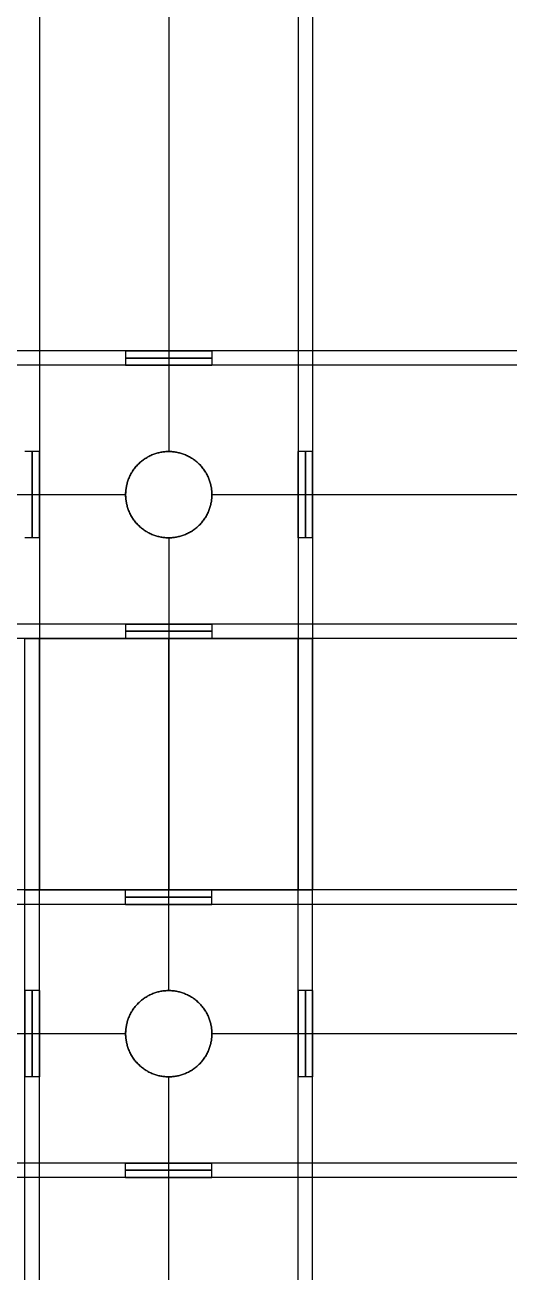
# Model space of a CAD drawing. Header units: millimetres. Extents: x -5956 to -4640, y -5088 to -3772.
# Drawn here: x -5280.6 to -5213.3, y -4500.6 to -4327 of the extents above; entities that cross this region are included whole.
import ezdxf

# ---------------------------------------------------------------- set-up
doc = ezdxf.new("R2010")
doc.units = ezdxf.units.MM
doc.header["$MEASUREMENT"] = 0
doc.layers.add('staal', color=5, linetype='Continuous', true_color=0x0000ff)

msp = doc.modelspace()

# ---------------------------------------------------------------- linework, layer by layer
at = {"layer": 'staal'}
for p, q in [((-5266.61, -4372.39, -404.81), (-5266.61, -4374.39, -404.81)), ((-5260.61, -4372.39, -398.81), (-5260.61, -4374.39, -398.81)), ((-5260.61, -4372.39, -410.81), (-5260.61, -4374.39, -410.81)), ((-5254.61, -4372.39, -404.81), (-5254.61, -4374.39, -404.81)), ((-5278.61, -4386.39, 1641.01), (-5280.61, -4386.39, 1641.01)), ((-5260.61, -4386.39, 1623.01), (-5260.61, -4386.39, 1621.01)), ((-5260.61, -4386.39, 1661.01), (-5260.61, -4386.39, 1659.01)), ((-5260.61, -4386.39, -422.81), (-5260.61, -4386.39, -424.81)), ((-5260.61, -4386.39, -384.81), (-5260.61, -4386.39, -386.81)), ((-5240.61, -4386.39, 1641.01), (-5242.61, -4386.39, 1641.01)), ((-5278.61, -4392.39, 1647.01), (-5280.61, -4392.39, 1647.01)), ((-5278.61, -4392.39, 1635.01), (-5280.61, -4392.39, 1635.01)), ((-5266.61, -4392.39, 1623.01), (-5266.61, -4392.39, 1621.01)), ((-5266.61, -4392.39, 1661.01), (-5266.61, -4392.39, 1659.01)), ((-5266.61, -4392.39, -422.81), (-5266.61, -4392.39, -424.81)), ((-5266.61, -4392.39, -384.81), (-5266.61, -4392.39, -386.81)), ((-5254.61, -4392.39, 1623.01), (-5254.61, -4392.39, 1621.01)), ((-5254.61, -4392.39, 1661.01), (-5254.61, -4392.39, 1659.01)), ((-5254.61, -4392.39, -422.81), (-5254.61, -4392.39, -424.81)), ((-5254.61, -4392.39, -384.81), (-5254.61, -4392.39, -386.81)), ((-5240.61, -4392.39, 1647.01), (-5242.61, -4392.39, 1647.01)), ((-5240.61, -4392.39, 1635.01), (-5242.61, -4392.39, 1635.01)), ((-5278.61, -4398.39, 1641.01), (-5280.61, -4398.39, 1641.01)), ((-5260.61, -4398.39, 1623.01), (-5260.61, -4398.39, 1621.01)), ((-5260.61, -4398.39, 1661.01), (-5260.61, -4398.39, 1659.01)), ((-5260.61, -4398.39, -422.81), (-5260.61, -4398.39, -424.81)), ((-5260.61, -4398.39, -384.81), (-5260.61, -4398.39, -386.81)), ((-5240.61, -4398.39, 1641.01), (-5242.61, -4398.39, 1641.01)), ((-5266.61, -4410.39, -404.81), (-5266.61, -4412.39, -404.81)), ((-5260.61, -4410.39, -398.81), (-5260.61, -4412.39, -398.81)), ((-5260.61, -4410.39, -410.81), (-5260.61, -4412.39, -410.81)), ((-5254.61, -4410.39, -404.81), (-5254.61, -4412.39, -404.81)), ((-5278.61, -4412.39, -404.81), (-5280.61, -4412.39, -404.81)), ((-5260.61, -4412.39, -384.81), (-5260.61, -4412.39, -386.81)), ((-5260.61, -4412.39, -422.81), (-5260.61, -4412.39, -424.81)), ((-5240.61, -4412.39, -404.81), (-5242.61, -4412.39, -404.81)), ((-5278.61, -4447.39, 1641.01), (-5280.61, -4447.39, 1641.01)), ((-5266.61, -4449.39, 1641.01), (-5266.61, -4447.39, 1641.01)), ((-5260.61, -4447.39, 1661.01), (-5260.61, -4447.39, 1659.01)), ((-5260.61, -4447.39, 1623.01), (-5260.61, -4447.39, 1621.01)), ((-5260.61, -4449.39, 1647.01), (-5260.61, -4447.39, 1647.01)), ((-5260.61, -4449.39, 1635.01), (-5260.61, -4447.39, 1635.01)), ((-5254.61, -4449.39, 1641.01), (-5254.61, -4447.39, 1641.01)), ((-5240.61, -4447.39, 1641.01), (-5242.61, -4447.39, 1641.01)), ((-5278.61, -4461.39, -404.81), (-5280.61, -4461.39, -404.81)), ((-5260.61, -4461.39, 1623.01), (-5260.61, -4461.39, 1621.01)), ((-5260.61, -4461.39, 1661.01), (-5260.61, -4461.39, 1659.01)), ((-5260.61, -4461.39, -422.81), (-5260.61, -4461.39, -424.81)), ((-5260.61, -4461.39, -384.81), (-5260.61, -4461.39, -386.81)), ((-5240.61, -4461.39, -404.81), (-5242.61, -4461.39, -404.81)), ((-5278.61, -4467.39, -398.81), (-5280.61, -4467.39, -398.81)), ((-5278.61, -4467.39, -410.81), (-5280.61, -4467.39, -410.81)), ((-5266.61, -4467.39, 1623.01), (-5266.61, -4467.39, 1621.01)), ((-5266.61, -4467.39, 1661.01), (-5266.61, -4467.39, 1659.01)), ((-5266.61, -4467.39, -422.81), (-5266.61, -4467.39, -424.81)), ((-5266.61, -4467.39, -384.81), (-5266.61, -4467.39, -386.81)), ((-5254.61, -4467.39, 1623.01), (-5254.61, -4467.39, 1621.01)), ((-5254.61, -4467.39, 1661.01), (-5254.61, -4467.39, 1659.01)), ((-5254.61, -4467.39, -422.81), (-5254.61, -4467.39, -424.81)), ((-5254.61, -4467.39, -384.81), (-5254.61, -4467.39, -386.81)), ((-5240.61, -4467.39, -398.81), (-5242.61, -4467.39, -398.81)), ((-5240.61, -4467.39, -410.81), (-5242.61, -4467.39, -410.81)), ((-5278.61, -4473.39, -404.81), (-5280.61, -4473.39, -404.81)), ((-5260.61, -4473.39, 1623.01), (-5260.61, -4473.39, 1621.01)), ((-5260.61, -4473.39, 1661.01), (-5260.61, -4473.39, 1659.01)), ((-5260.61, -4473.39, -422.81), (-5260.61, -4473.39, -424.81)), ((-5260.61, -4473.39, -384.81), (-5260.61, -4473.39, -386.81)), ((-5240.61, -4473.39, -404.81), (-5242.61, -4473.39, -404.81)), ((-5266.61, -4487.39, 1641.01), (-5266.61, -4485.39, 1641.01)), ((-5260.61, -4487.39, 1647.01), (-5260.61, -4485.39, 1647.01)), ((-5260.61, -4487.39, 1635.01), (-5260.61, -4485.39, 1635.01)), ((-5254.61, -4487.39, 1641.01), (-5254.61, -4485.39, 1641.01))]:
    msp.add_line(p, q, dxfattribs=at)
for points in [[(-5278.61, -3811.89, 1623.01), (-5278.61, -4129.64, 1623.01), (-5278.61, -4447.39, 1623.01)], [(-5278.61, -3811.89, 1659.01), (-5278.61, -4129.64, 1659.01), (-5278.61, -4447.39, 1659.01)], [(-5242.61, -3811.89, 1623.01), (-5242.61, -4129.64, 1623.01), (-5242.61, -4447.39, 1623.01)], [(-5242.61, -3811.89, 1659.01), (-5242.61, -4129.64, 1659.01), (-5242.61, -4447.39, 1659.01)], [(-5240.61, -3811.89, 1621.01), (-5240.61, -4129.64, 1621.01), (-5240.61, -4447.39, 1621.01)], [(-5240.61, -3811.89, 1661.01), (-5240.61, -4129.64, 1661.01), (-5240.61, -4447.39, 1661.01)], [(-5278.61, -4323.39, 1641.01), (-5278.61, -4354.89, 1641.01), (-5278.61, -4386.39, 1641.01)], [(-5260.61, -4323.39, 1621.01), (-5260.61, -4354.89, 1621.01), (-5260.61, -4386.39, 1621.01)], [(-5260.61, -4323.39, 1661.01), (-5260.61, -4354.89, 1661.01), (-5260.61, -4386.39, 1661.01)], [(-5260.61, -4323.39, 1623.01), (-5260.61, -4354.89, 1623.01), (-5260.61, -4386.39, 1623.01)], [(-5260.61, -4323.39, 1659.01), (-5260.61, -4354.89, 1659.01), (-5260.61, -4386.39, 1659.01)], [(-5242.61, -4323.39, 1641.01), (-5242.61, -4354.89, 1641.01), (-5242.61, -4386.39, 1641.01)], [(-5240.61, -4323.39, 1641.01), (-5240.61, -4354.89, 1641.01), (-5240.61, -4386.39, 1641.01)], [(-4680.11, -4372.39, -424.81), (-4997.86, -4372.39, -424.81), (-5315.61, -4372.39, -424.81)], [(-4680.11, -4372.39, -384.81), (-4997.86, -4372.39, -384.81), (-5315.61, -4372.39, -384.81)], [(-5266.61, -4372.39, -404.81), (-5291.11, -4372.39, -404.81), (-5315.61, -4372.39, -404.81)], [(-5191.61, -4372.39, -404.81), (-5223.11, -4372.39, -404.81), (-5254.61, -4372.39, -404.81)], [(-4680.11, -4374.39, -422.81), (-4997.86, -4374.39, -422.81), (-5315.61, -4374.39, -422.81)], [(-4680.11, -4374.39, -386.81), (-4997.86, -4374.39, -386.81), (-5315.61, -4374.39, -386.81)], [(-5266.61, -4374.39, -404.81), (-5291.11, -4374.39, -404.81), (-5315.61, -4374.39, -404.81)], [(-5191.61, -4374.39, -404.81), (-5223.11, -4374.39, -404.81), (-5254.61, -4374.39, -404.81)], [(-5266.61, -4392.39, -424.81), (-5291.11, -4392.39, -424.81), (-5315.61, -4392.39, -424.81)], [(-5266.61, -4392.39, -384.81), (-5291.11, -4392.39, -384.81), (-5315.61, -4392.39, -384.81)], [(-5266.61, -4392.39, -422.81), (-5291.11, -4392.39, -422.81), (-5315.61, -4392.39, -422.81)], [(-5266.61, -4392.39, -386.81), (-5291.11, -4392.39, -386.81), (-5315.61, -4392.39, -386.81)], [(-5191.61, -4392.39, -424.81), (-5223.11, -4392.39, -424.81), (-5254.61, -4392.39, -424.81)], [(-5191.61, -4392.39, -384.81), (-5223.11, -4392.39, -384.81), (-5254.61, -4392.39, -384.81)], [(-5191.61, -4392.39, -422.81), (-5223.11, -4392.39, -422.81), (-5254.61, -4392.39, -422.81)], [(-5191.61, -4392.39, -386.81), (-5223.11, -4392.39, -386.81), (-5254.61, -4392.39, -386.81)], [(-5278.61, -4398.39, 1641.01), (-5278.61, -4422.89, 1641.01), (-5278.61, -4447.39, 1641.01)], [(-5260.61, -4398.39, 1621.01), (-5260.61, -4422.89, 1621.01), (-5260.61, -4447.39, 1621.01)], [(-5260.61, -4398.39, 1661.01), (-5260.61, -4422.89, 1661.01), (-5260.61, -4447.39, 1661.01)], [(-5260.61, -4398.39, 1623.01), (-5260.61, -4422.89, 1623.01), (-5260.61, -4447.39, 1623.01)], [(-5260.61, -4398.39, 1659.01), (-5260.61, -4422.89, 1659.01), (-5260.61, -4447.39, 1659.01)], [(-5242.61, -4398.39, 1641.01), (-5242.61, -4422.89, 1641.01), (-5242.61, -4447.39, 1641.01)], [(-5240.61, -4398.39, 1641.01), (-5240.61, -4422.89, 1641.01), (-5240.61, -4447.39, 1641.01)], [(-4680.11, -4410.39, -422.81), (-4997.86, -4410.39, -422.81), (-5315.61, -4410.39, -422.81)], [(-4680.11, -4410.39, -386.81), (-4997.86, -4410.39, -386.81), (-5315.61, -4410.39, -386.81)], [(-5266.61, -4410.39, -404.81), (-5291.11, -4410.39, -404.81), (-5315.61, -4410.39, -404.81)], [(-5191.61, -4410.39, -404.81), (-5223.11, -4410.39, -404.81), (-5254.61, -4410.39, -404.81)], [(-4680.11, -4412.39, -424.81), (-4997.86, -4412.39, -424.81), (-5315.61, -4412.39, -424.81)], [(-4680.11, -4412.39, -384.81), (-4997.86, -4412.39, -384.81), (-5315.61, -4412.39, -384.81)], [(-5266.61, -4412.39, -404.81), (-5291.11, -4412.39, -404.81), (-5315.61, -4412.39, -404.81)], [(-5280.61, -5047.89, -424.81), (-5280.61, -4730.14, -424.81), (-5280.61, -4412.39, -424.81)], [(-5240.61, -4412.39, -424.81), (-5260.61, -4412.39, -424.81), (-5280.61, -4412.39, -424.81)], [(-5280.61, -5047.89, -384.81), (-5280.61, -4730.14, -384.81), (-5280.61, -4412.39, -384.81)], [(-5280.61, -4412.39, -424.81), (-5280.61, -4412.39, -404.81), (-5280.61, -4412.39, -384.81)], [(-5280.61, -4412.39, -384.81), (-5260.61, -4412.39, -384.81), (-5240.61, -4412.39, -384.81)], [(-5280.61, -4461.39, -404.81), (-5280.61, -4436.89, -404.81), (-5280.61, -4412.39, -404.81)], [(-5278.61, -5047.89, -422.81), (-5278.61, -4730.14, -422.81), (-5278.61, -4412.39, -422.81)], [(-5278.61, -4412.39, -386.81), (-5278.61, -4412.39, -404.81), (-5278.61, -4412.39, -422.81)], [(-5278.61, -5047.89, -386.81), (-5278.61, -4730.14, -386.81), (-5278.61, -4412.39, -386.81)], [(-5278.61, -4412.39, -422.81), (-5260.61, -4412.39, -422.81), (-5242.61, -4412.39, -422.81)], [(-5242.61, -4412.39, -386.81), (-5260.61, -4412.39, -386.81), (-5278.61, -4412.39, -386.81)], [(-5278.61, -4461.39, -404.81), (-5278.61, -4436.89, -404.81), (-5278.61, -4412.39, -404.81)], [(-5260.61, -4461.39, -424.81), (-5260.61, -4436.89, -424.81), (-5260.61, -4412.39, -424.81)], [(-5260.61, -4461.39, -384.81), (-5260.61, -4436.89, -384.81), (-5260.61, -4412.39, -384.81)], [(-5260.61, -4461.39, -422.81), (-5260.61, -4436.89, -422.81), (-5260.61, -4412.39, -422.81)], [(-5260.61, -4461.39, -386.81), (-5260.61, -4436.89, -386.81), (-5260.61, -4412.39, -386.81)], [(-5191.61, -4412.39, -404.81), (-5223.11, -4412.39, -404.81), (-5254.61, -4412.39, -404.81)], [(-5242.61, -5047.89, -422.81), (-5242.61, -4730.14, -422.81), (-5242.61, -4412.39, -422.81)], [(-5242.61, -5047.89, -386.81), (-5242.61, -4730.14, -386.81), (-5242.61, -4412.39, -386.81)], [(-5242.61, -4412.39, -422.81), (-5242.61, -4412.39, -404.81), (-5242.61, -4412.39, -386.81)], [(-5242.61, -4461.39, -404.81), (-5242.61, -4436.89, -404.81), (-5242.61, -4412.39, -404.81)], [(-5240.61, -5047.89, -424.81), (-5240.61, -4730.14, -424.81), (-5240.61, -4412.39, -424.81)], [(-5240.61, -5047.89, -384.81), (-5240.61, -4730.14, -384.81), (-5240.61, -4412.39, -384.81)], [(-5240.61, -4412.39, -384.81), (-5240.61, -4412.39, -404.81), (-5240.61, -4412.39, -424.81)], [(-5240.61, -4461.39, -404.81), (-5240.61, -4436.89, -404.81), (-5240.61, -4412.39, -404.81)], [(-4680.11, -4447.39, 1621.01), (-4997.86, -4447.39, 1621.01), (-5315.61, -4447.39, 1621.01)], [(-4680.11, -4447.39, 1661.01), (-4997.86, -4447.39, 1661.01), (-5315.61, -4447.39, 1661.01)], [(-5266.61, -4447.39, 1641.01), (-5291.11, -4447.39, 1641.01), (-5315.61, -4447.39, 1641.01)], [(-5240.61, -4447.39, 1621.01), (-5260.61, -4447.39, 1621.01), (-5280.61, -4447.39, 1621.01)], [(-5280.61, -4447.39, 1661.01), (-5260.61, -4447.39, 1661.01), (-5240.61, -4447.39, 1661.01)], [(-5278.61, -4447.39, 1659.01), (-5278.61, -4447.39, 1641.01), (-5278.61, -4447.39, 1623.01)], [(-5278.61, -4447.39, 1623.01), (-5260.61, -4447.39, 1623.01), (-5242.61, -4447.39, 1623.01)], [(-5242.61, -4447.39, 1659.01), (-5260.61, -4447.39, 1659.01), (-5278.61, -4447.39, 1659.01)], [(-5191.61, -4447.39, 1641.01), (-5223.11, -4447.39, 1641.01), (-5254.61, -4447.39, 1641.01)], [(-5242.61, -4447.39, 1623.01), (-5242.61, -4447.39, 1641.01), (-5242.61, -4447.39, 1659.01)], [(-5240.61, -4447.39, 1661.01), (-5240.61, -4447.39, 1641.01), (-5240.61, -4447.39, 1621.01)], [(-4680.11, -4449.39, 1623.01), (-4997.86, -4449.39, 1623.01), (-5315.61, -4449.39, 1623.01)], [(-4680.11, -4449.39, 1659.01), (-4997.86, -4449.39, 1659.01), (-5315.61, -4449.39, 1659.01)], [(-5266.61, -4449.39, 1641.01), (-5291.11, -4449.39, 1641.01), (-5315.61, -4449.39, 1641.01)], [(-5191.61, -4449.39, 1641.01), (-5223.11, -4449.39, 1641.01), (-5254.61, -4449.39, 1641.01)], [(-5266.61, -4467.39, 1621.01), (-5291.11, -4467.39, 1621.01), (-5315.61, -4467.39, 1621.01)], [(-5266.61, -4467.39, 1661.01), (-5291.11, -4467.39, 1661.01), (-5315.61, -4467.39, 1661.01)], [(-5266.61, -4467.39, 1623.01), (-5291.11, -4467.39, 1623.01), (-5315.61, -4467.39, 1623.01)], [(-5266.61, -4467.39, 1659.01), (-5291.11, -4467.39, 1659.01), (-5315.61, -4467.39, 1659.01)], [(-5191.61, -4467.39, 1621.01), (-5223.11, -4467.39, 1621.01), (-5254.61, -4467.39, 1621.01)], [(-5191.61, -4467.39, 1661.01), (-5223.11, -4467.39, 1661.01), (-5254.61, -4467.39, 1661.01)], [(-5191.61, -4467.39, 1623.01), (-5223.11, -4467.39, 1623.01), (-5254.61, -4467.39, 1623.01)], [(-5191.61, -4467.39, 1659.01), (-5223.11, -4467.39, 1659.01), (-5254.61, -4467.39, 1659.01)], [(-5280.61, -4536.39, -404.81), (-5280.61, -4504.89, -404.81), (-5280.61, -4473.39, -404.81)], [(-5278.61, -4536.39, -404.81), (-5278.61, -4504.89, -404.81), (-5278.61, -4473.39, -404.81)], [(-5260.61, -4536.39, -424.81), (-5260.61, -4504.89, -424.81), (-5260.61, -4473.39, -424.81)], [(-5260.61, -4536.39, -384.81), (-5260.61, -4504.89, -384.81), (-5260.61, -4473.39, -384.81)], [(-5260.61, -4536.39, -422.81), (-5260.61, -4504.89, -422.81), (-5260.61, -4473.39, -422.81)], [(-5260.61, -4536.39, -386.81), (-5260.61, -4504.89, -386.81), (-5260.61, -4473.39, -386.81)], [(-5242.61, -4536.39, -404.81), (-5242.61, -4504.89, -404.81), (-5242.61, -4473.39, -404.81)], [(-5240.61, -4536.39, -404.81), (-5240.61, -4504.89, -404.81), (-5240.61, -4473.39, -404.81)], [(-4680.11, -4485.39, 1623.01), (-4997.86, -4485.39, 1623.01), (-5315.61, -4485.39, 1623.01)], [(-4680.11, -4485.39, 1659.01), (-4997.86, -4485.39, 1659.01), (-5315.61, -4485.39, 1659.01)], [(-5266.61, -4485.39, 1641.01), (-5291.11, -4485.39, 1641.01), (-5315.61, -4485.39, 1641.01)], [(-5191.61, -4485.39, 1641.01), (-5223.11, -4485.39, 1641.01), (-5254.61, -4485.39, 1641.01)], [(-4680.11, -4487.39, 1621.01), (-4997.86, -4487.39, 1621.01), (-5315.61, -4487.39, 1621.01)], [(-4680.11, -4487.39, 1661.01), (-4997.86, -4487.39, 1661.01), (-5315.61, -4487.39, 1661.01)], [(-5266.61, -4487.39, 1641.01), (-5291.11, -4487.39, 1641.01), (-5315.61, -4487.39, 1641.01)], [(-5191.61, -4487.39, 1641.01), (-5223.11, -4487.39, 1641.01), (-5254.61, -4487.39, 1641.01)]]:
    msp.add_open_spline(points, degree=2, dxfattribs=at)
for points, weights, knots in [([(-5260.61, -4372.39, -398.81), (-5266.61, -4372.39, -398.81), (-5266.61, -4372.39, -404.81), (-5266.61, -4372.39, -410.81), (-5260.61, -4372.39, -410.81), (-5254.61, -4372.39, -410.81), (-5254.61, -4372.39, -404.81), (-5254.61, -4372.39, -398.81), (-5260.61, -4372.39, -398.81)], [1, 0.707106781187, 1, 0.707106781187, 1, 0.707106781187, 1, 0.707106781187, 1], [0, 0, 0, 7.853982, 7.853982, 15.707963, 15.707963, 23.561945, 23.561945, 31.415927, 31.415927, 31.415927]), ([(-5260.61, -4373.39, -398.81), (-5266.61, -4373.39, -398.81), (-5266.61, -4373.39, -404.81), (-5266.61, -4373.39, -410.81), (-5260.61, -4373.39, -410.81), (-5254.61, -4373.39, -410.81), (-5254.61, -4373.39, -404.81), (-5254.61, -4373.39, -398.81), (-5260.61, -4373.39, -398.81)], [1, 0.707106781187, 1, 0.707106781187, 1, 0.707106781187, 1, 0.707106781187, 1], [0, 0, 0, 7.853982, 7.853982, 15.707963, 15.707963, 23.561945, 23.561945, 31.415927, 31.415927, 31.415927]), ([(-5260.61, -4374.39, -398.81), (-5254.61, -4374.39, -398.81), (-5254.61, -4374.39, -404.81), (-5254.61, -4374.39, -410.81), (-5260.61, -4374.39, -410.81), (-5266.61, -4374.39, -410.81), (-5266.61, -4374.39, -404.81), (-5266.61, -4374.39, -398.81), (-5260.61, -4374.39, -398.81)], [1, 0.707106781187, 1, 0.707106781187, 1, 0.707106781187, 1, 0.707106851018, 0.999999860338], [-31.415927, -31.415927, -31.415927, -23.561944, -23.561944, -15.707962, -15.707962, -7.85398, -7.85398, 0, 0, 0]), ([(-5279.61, -4392.39, 1647.01), (-5279.61, -4398.39, 1647.01), (-5279.61, -4398.39, 1641.01), (-5279.61, -4398.39, 1635.01), (-5279.61, -4392.39, 1635.01), (-5279.61, -4386.39, 1635.01), (-5279.61, -4386.39, 1641.01), (-5279.61, -4386.39, 1647.01), (-5279.61, -4392.39, 1647.01)], [1, 0.707106781187, 1, 0.707106781187, 1, 0.707106781187, 1, 0.707106781187, 1], [0, 0, 0, 7.853982, 7.853982, 15.707963, 15.707963, 23.561945, 23.561945, 31.415927, 31.415927, 31.415927]), ([(-5278.61, -4392.39, 1647.01), (-5278.61, -4398.39, 1647.01), (-5278.61, -4398.39, 1641.01), (-5278.61, -4398.39, 1635.01), (-5278.61, -4392.39, 1635.01), (-5278.61, -4386.39, 1635.01), (-5278.61, -4386.39, 1641.01), (-5278.61, -4386.39, 1647.01), (-5278.61, -4392.39, 1647.01)], [0.999999860338, 0.707106851018, 1, 0.707106781187, 1, 0.707106781187, 1, 0.707106851018, 0.999999860338], [0, 0, 0, 7.853981, 7.853981, 15.707963, 15.707963, 23.561946, 23.561946, 31.415927, 31.415927, 31.415927]), ([(-5266.61, -4392.39, 1621.01), (-5266.61, -4386.39, 1621.01), (-5260.61, -4386.39, 1621.01), (-5254.61, -4386.39, 1621.01), (-5254.61, -4392.39, 1621.01), (-5254.61, -4398.39, 1621.01), (-5260.61, -4398.39, 1621.01), (-5266.61, -4398.39, 1621.01), (-5266.61, -4392.39, 1621.01)], [1, 0.707106781187, 1, 0.707106781187, 1, 0.707106781187, 1, 0.707106781187, 1], [-31.415927, -31.415927, -31.415927, -23.561945, -23.561945, -15.707963, -15.707963, -7.853982, -7.853982, 0, 0, 0]), ([(-5266.61, -4392.39, 1661.01), (-5266.61, -4398.39, 1661.01), (-5260.61, -4398.39, 1661.01), (-5254.61, -4398.39, 1661.01), (-5254.61, -4392.39, 1661.01), (-5254.61, -4386.39, 1661.01), (-5260.61, -4386.39, 1661.01), (-5266.61, -4386.39, 1661.01), (-5266.61, -4392.39, 1661.01)], [1, 0.707106781187, 1, 0.707106781187, 1, 0.707106781187, 1, 0.707106781187, 1], [0, 0, 0, 7.853982, 7.853982, 15.707963, 15.707963, 23.561945, 23.561945, 31.415927, 31.415927, 31.415927]), ([(-5266.61, -4392.39, 1623.01), (-5266.61, -4398.39, 1623.01), (-5260.61, -4398.39, 1623.01), (-5254.61, -4398.39, 1623.01), (-5254.61, -4392.39, 1623.01), (-5254.61, -4386.39, 1623.01), (-5260.61, -4386.39, 1623.01), (-5266.61, -4386.39, 1623.01), (-5266.61, -4392.39, 1623.01)], [1, 0.707106781187, 1, 0.707106781187, 1, 0.707106781187, 1, 0.707106781187, 1], [0, 0, 0, 7.853982, 7.853982, 15.707963, 15.707963, 23.561945, 23.561945, 31.415927, 31.415927, 31.415927]), ([(-5266.61, -4392.39, 1659.01), (-5266.61, -4386.39, 1659.01), (-5260.61, -4386.39, 1659.01), (-5254.61, -4386.39, 1659.01), (-5254.61, -4392.39, 1659.01), (-5254.61, -4398.39, 1659.01), (-5260.61, -4398.39, 1659.01), (-5266.61, -4398.39, 1659.01), (-5266.61, -4392.39, 1659.01)], [1, 0.707106781187, 1, 0.707106781187, 1, 0.707106781187, 1, 0.707106781187, 1], [-31.415927, -31.415927, -31.415927, -23.561945, -23.561945, -15.707963, -15.707963, -7.853982, -7.853982, 0, 0, 0]), ([(-5266.61, -4392.39, 1622.01), (-5266.61, -4398.39, 1622.01), (-5260.61, -4398.39, 1622.01), (-5254.61, -4398.39, 1622.01), (-5254.61, -4392.39, 1622.01), (-5254.61, -4386.39, 1622.01), (-5260.61, -4386.39, 1622.01), (-5266.61, -4386.39, 1622.01), (-5266.61, -4392.39, 1622.01)], [1, 0.707106781187, 1, 0.707106781187, 1, 0.707106781187, 1, 0.707106781187, 1], [0, 0, 0, 7.853982, 7.853982, 15.707963, 15.707963, 23.561945, 23.561945, 31.415927, 31.415927, 31.415927]), ([(-5266.61, -4392.39, 1660.01), (-5266.61, -4398.39, 1660.01), (-5260.61, -4398.39, 1660.01), (-5254.61, -4398.39, 1660.01), (-5254.61, -4392.39, 1660.01), (-5254.61, -4386.39, 1660.01), (-5260.61, -4386.39, 1660.01), (-5266.61, -4386.39, 1660.01), (-5266.61, -4392.39, 1660.01)], [1, 0.707106781187, 1, 0.707106781187, 1, 0.707106781187, 1, 0.707106781187, 1], [0, 0, 0, 7.853982, 7.853982, 15.707963, 15.707963, 23.561945, 23.561945, 31.415927, 31.415927, 31.415927]), ([(-5260.61, -4398.39, -424.81), (-5254.61, -4398.39, -424.81), (-5254.61, -4392.39, -424.81), (-5254.61, -4386.39, -424.81), (-5260.61, -4386.39, -424.81), (-5266.61, -4386.39, -424.81), (-5266.61, -4392.39, -424.81), (-5266.61, -4398.39, -424.81), (-5260.61, -4398.39, -424.81)], [1, 0.707106781187, 1, 0.707106781187, 1, 0.707106781187, 1, 0.707106781187, 1], [-31.415927, -31.415927, -31.415927, -23.561945, -23.561945, -15.707963, -15.707963, -7.853982, -7.853982, 0, 0, 0]), ([(-5260.61, -4398.39, -384.81), (-5266.61, -4398.39, -384.81), (-5266.61, -4392.39, -384.81), (-5266.61, -4386.39, -384.81), (-5260.61, -4386.39, -384.81), (-5254.61, -4386.39, -384.81), (-5254.61, -4392.39, -384.81), (-5254.61, -4398.39, -384.81), (-5260.61, -4398.39, -384.81)], [1, 0.707106781187, 1, 0.707106781187, 1, 0.707106781187, 1, 0.707106781187, 1], [0, 0, 0, 7.853982, 7.853982, 15.707963, 15.707963, 23.561945, 23.561945, 31.415927, 31.415927, 31.415927]), ([(-5260.61, -4398.39, -422.81), (-5266.61, -4398.39, -422.81), (-5266.61, -4392.39, -422.81), (-5266.61, -4386.39, -422.81), (-5260.61, -4386.39, -422.81), (-5254.61, -4386.39, -422.81), (-5254.61, -4392.39, -422.81), (-5254.61, -4398.39, -422.81), (-5260.61, -4398.39, -422.81)], [1, 0.707106781187, 1, 0.707106781187, 1, 0.707106781187, 1, 0.707106781187, 1], [0, 0, 0, 7.853982, 7.853982, 15.707963, 15.707963, 23.561945, 23.561945, 31.415927, 31.415927, 31.415927]), ([(-5260.61, -4398.39, -386.81), (-5254.61, -4398.39, -386.81), (-5254.61, -4392.39, -386.81), (-5254.61, -4386.39, -386.81), (-5260.61, -4386.39, -386.81), (-5266.61, -4386.39, -386.81), (-5266.61, -4392.39, -386.81), (-5266.61, -4398.39, -386.81), (-5260.61, -4398.39, -386.81)], [1, 0.707106781187, 1, 0.707106781187, 1, 0.707106781187, 1, 0.707106781187, 1], [-31.415927, -31.415927, -31.415927, -23.561945, -23.561945, -15.707963, -15.707963, -7.853982, -7.853982, 0, 0, 0]), ([(-5260.61, -4398.39, -423.81), (-5266.61, -4398.39, -423.81), (-5266.61, -4392.39, -423.81), (-5266.61, -4386.39, -423.81), (-5260.61, -4386.39, -423.81), (-5254.61, -4386.39, -423.81), (-5254.61, -4392.39, -423.81), (-5254.61, -4398.39, -423.81), (-5260.61, -4398.39, -423.81)], [1, 0.707106781187, 1, 0.707106781187, 1, 0.707106781187, 1, 0.707106781187, 1], [0, 0, 0, 7.853982, 7.853982, 15.707963, 15.707963, 23.561945, 23.561945, 31.415927, 31.415927, 31.415927]), ([(-5260.61, -4398.39, -385.81), (-5266.61, -4398.39, -385.81), (-5266.61, -4392.39, -385.81), (-5266.61, -4386.39, -385.81), (-5260.61, -4386.39, -385.81), (-5254.61, -4386.39, -385.81), (-5254.61, -4392.39, -385.81), (-5254.61, -4398.39, -385.81), (-5260.61, -4398.39, -385.81)], [1, 0.707106781187, 1, 0.707106781187, 1, 0.707106781187, 1, 0.707106781187, 1], [0, 0, 0, 7.853982, 7.853982, 15.707963, 15.707963, 23.561945, 23.561945, 31.415927, 31.415927, 31.415927]), ([(-5242.61, -4392.39, 1647.01), (-5242.61, -4386.39, 1647.01), (-5242.61, -4386.39, 1641.01), (-5242.61, -4386.39, 1635.01), (-5242.61, -4392.39, 1635.01), (-5242.61, -4398.39, 1635.01), (-5242.61, -4398.39, 1641.01), (-5242.61, -4398.39, 1647.01), (-5242.61, -4392.39, 1647.01)], [1, 0.707106781187, 1, 0.707106781187, 1, 0.707106781187, 1, 0.707106851018, 0.999999860338], [-31.415927, -31.415927, -31.415927, -23.561944, -23.561944, -15.707962, -15.707962, -7.85398, -7.85398, 0, 0, 0]), ([(-5241.61, -4392.39, 1647.01), (-5241.61, -4398.39, 1647.01), (-5241.61, -4398.39, 1641.01), (-5241.61, -4398.39, 1635.01), (-5241.61, -4392.39, 1635.01), (-5241.61, -4386.39, 1635.01), (-5241.61, -4386.39, 1641.01), (-5241.61, -4386.39, 1647.01), (-5241.61, -4392.39, 1647.01)], [1, 0.707106781187, 1, 0.707106781187, 1, 0.707106781187, 1, 0.707106781187, 1], [0, 0, 0, 7.853982, 7.853982, 15.707963, 15.707963, 23.561945, 23.561945, 31.415927, 31.415927, 31.415927]), ([(-5240.61, -4392.39, 1647.01), (-5240.61, -4398.39, 1647.01), (-5240.61, -4398.39, 1641.01), (-5240.61, -4398.39, 1635.01), (-5240.61, -4392.39, 1635.01), (-5240.61, -4386.39, 1635.01), (-5240.61, -4386.39, 1641.01), (-5240.61, -4386.39, 1647.01), (-5240.61, -4392.39, 1647.01)], [1, 0.707106781187, 1, 0.707106781187, 1, 0.707106781187, 1, 0.707106781187, 1], [0, 0, 0, 7.853982, 7.853982, 15.707963, 15.707963, 23.561945, 23.561945, 31.415927, 31.415927, 31.415927]), ([(-5260.61, -4410.39, -398.81), (-5266.61, -4410.39, -398.81), (-5266.61, -4410.39, -404.81), (-5266.61, -4410.39, -410.81), (-5260.61, -4410.39, -410.81), (-5254.61, -4410.39, -410.81), (-5254.61, -4410.39, -404.81), (-5254.61, -4410.39, -398.81), (-5260.61, -4410.39, -398.81)], [0.999999860338, 0.707106851018, 1, 0.707106781187, 1, 0.707106781187, 1, 0.707106851018, 0.999999860338], [0, 0, 0, 7.853981, 7.853981, 15.707963, 15.707963, 23.561946, 23.561946, 31.415927, 31.415927, 31.415927]), ([(-5260.61, -4411.39, -398.81), (-5266.61, -4411.39, -398.81), (-5266.61, -4411.39, -404.81), (-5266.61, -4411.39, -410.81), (-5260.61, -4411.39, -410.81), (-5254.61, -4411.39, -410.81), (-5254.61, -4411.39, -404.81), (-5254.61, -4411.39, -398.81), (-5260.61, -4411.39, -398.81)], [1, 0.707106781187, 1, 0.707106781187, 1, 0.707106781187, 1, 0.707106781187, 1], [0, 0, 0, 7.853982, 7.853982, 15.707963, 15.707963, 23.561945, 23.561945, 31.415927, 31.415927, 31.415927]), ([(-5260.61, -4412.39, -398.81), (-5254.61, -4412.39, -398.81), (-5254.61, -4412.39, -404.81), (-5254.61, -4412.39, -410.81), (-5260.61, -4412.39, -410.81), (-5266.61, -4412.39, -410.81), (-5266.61, -4412.39, -404.81), (-5266.61, -4412.39, -398.81), (-5260.61, -4412.39, -398.81)], [1, 0.707106781187, 1, 0.707106781187, 1, 0.707106781187, 1, 0.707106781187, 1], [-31.415927, -31.415927, -31.415927, -23.561945, -23.561945, -15.707963, -15.707963, -7.853982, -7.853982, 0, 0, 0]), ([(-5260.61, -4447.39, 1647.01), (-5254.61, -4447.39, 1647.01), (-5254.61, -4447.39, 1641.01), (-5254.61, -4447.39, 1635.01), (-5260.61, -4447.39, 1635.01), (-5266.61, -4447.39, 1635.01), (-5266.61, -4447.39, 1641.01), (-5266.61, -4447.39, 1647.01), (-5260.61, -4447.39, 1647.01)], [1, 0.707106781187, 1, 0.707106781187, 1, 0.707106781187, 1, 0.707106781187, 1], [-31.415927, -31.415927, -31.415927, -23.561945, -23.561945, -15.707963, -15.707963, -7.853982, -7.853982, 0, 0, 0]), ([(-5260.61, -4448.39, 1647.01), (-5266.61, -4448.39, 1647.01), (-5266.61, -4448.39, 1641.01), (-5266.61, -4448.39, 1635.01), (-5260.61, -4448.39, 1635.01), (-5254.61, -4448.39, 1635.01), (-5254.61, -4448.39, 1641.01), (-5254.61, -4448.39, 1647.01), (-5260.61, -4448.39, 1647.01)], [1, 0.707106781187, 1, 0.707106781187, 1, 0.707106781187, 1, 0.707106781187, 1], [0, 0, 0, 7.853982, 7.853982, 15.707963, 15.707963, 23.561945, 23.561945, 31.415927, 31.415927, 31.415927]), ([(-5260.61, -4449.39, 1647.01), (-5266.61, -4449.39, 1647.01), (-5266.61, -4449.39, 1641.01), (-5266.61, -4449.39, 1635.01), (-5260.61, -4449.39, 1635.01), (-5254.61, -4449.39, 1635.01), (-5254.61, -4449.39, 1641.01), (-5254.61, -4449.39, 1647.01), (-5260.61, -4449.39, 1647.01)], [0.999999860338, 0.707106851018, 1, 0.707106781187, 1, 0.707106781187, 1, 0.707106851018, 0.999999860338], [0, 0, 0, 7.853981, 7.853981, 15.707963, 15.707963, 23.561946, 23.561946, 31.415927, 31.415927, 31.415927]), ([(-5280.61, -4467.39, -398.81), (-5280.61, -4473.39, -398.81), (-5280.61, -4473.39, -404.81), (-5280.61, -4473.39, -410.81), (-5280.61, -4467.39, -410.81), (-5280.61, -4461.39, -410.81), (-5280.61, -4461.39, -404.81), (-5280.61, -4461.39, -398.81), (-5280.61, -4467.39, -398.81)], [1, 0.707106781187, 1, 0.707106781187, 1, 0.707106781187, 1, 0.707106781187, 1], [-31.415927, -31.415927, -31.415927, -23.561945, -23.561945, -15.707963, -15.707963, -7.853982, -7.853982, 0, 0, 0]), ([(-5279.61, -4467.39, -398.81), (-5279.61, -4461.39, -398.81), (-5279.61, -4461.39, -404.81), (-5279.61, -4461.39, -410.81), (-5279.61, -4467.39, -410.81), (-5279.61, -4473.39, -410.81), (-5279.61, -4473.39, -404.81), (-5279.61, -4473.39, -398.81), (-5279.61, -4467.39, -398.81)], [1, 0.707106781187, 1, 0.707106781187, 1, 0.707106781187, 1, 0.707106781187, 1], [0, 0, 0, 7.853982, 7.853982, 15.707963, 15.707963, 23.561945, 23.561945, 31.415927, 31.415927, 31.415927]), ([(-5278.61, -4467.39, -398.81), (-5278.61, -4461.39, -398.81), (-5278.61, -4461.39, -404.81), (-5278.61, -4461.39, -410.81), (-5278.61, -4467.39, -410.81), (-5278.61, -4473.39, -410.81), (-5278.61, -4473.39, -404.81), (-5278.61, -4473.39, -398.81), (-5278.61, -4467.39, -398.81)], [0.999999860338, 0.707106851018, 1, 0.707106781187, 1, 0.707106781187, 1, 0.707106851018, 0.999999860338], [0, 0, 0, 7.853981, 7.853981, 15.707963, 15.707963, 23.561946, 23.561946, 31.415927, 31.415927, 31.415927]), ([(-5260.61, -4461.39, 1621.01), (-5254.61, -4461.39, 1621.01), (-5254.61, -4467.39, 1621.01), (-5254.61, -4473.39, 1621.01), (-5260.61, -4473.39, 1621.01), (-5266.61, -4473.39, 1621.01), (-5266.61, -4467.39, 1621.01), (-5266.61, -4461.39, 1621.01), (-5260.61, -4461.39, 1621.01)], [1, 0.707106781187, 1, 0.707106781187, 1, 0.707106781187, 1, 0.707106781187, 1], [-31.415927, -31.415927, -31.415927, -23.561945, -23.561945, -15.707963, -15.707963, -7.853982, -7.853982, 0, 0, 0]), ([(-5260.61, -4461.39, 1661.01), (-5266.61, -4461.39, 1661.01), (-5266.61, -4467.39, 1661.01), (-5266.61, -4473.39, 1661.01), (-5260.61, -4473.39, 1661.01), (-5254.61, -4473.39, 1661.01), (-5254.61, -4467.39, 1661.01), (-5254.61, -4461.39, 1661.01), (-5260.61, -4461.39, 1661.01)], [1, 0.707106781187, 1, 0.707106781187, 1, 0.707106781187, 1, 0.707106781187, 1], [0, 0, 0, 7.853982, 7.853982, 15.707963, 15.707963, 23.561945, 23.561945, 31.415927, 31.415927, 31.415927]), ([(-5260.61, -4461.39, 1623.01), (-5266.61, -4461.39, 1623.01), (-5266.61, -4467.39, 1623.01), (-5266.61, -4473.39, 1623.01), (-5260.61, -4473.39, 1623.01), (-5254.61, -4473.39, 1623.01), (-5254.61, -4467.39, 1623.01), (-5254.61, -4461.39, 1623.01), (-5260.61, -4461.39, 1623.01)], [1, 0.707106781187, 1, 0.707106781187, 1, 0.707106781187, 1, 0.707106781187, 1], [0, 0, 0, 7.853982, 7.853982, 15.707963, 15.707963, 23.561945, 23.561945, 31.415927, 31.415927, 31.415927]), ([(-5260.61, -4461.39, 1659.01), (-5254.61, -4461.39, 1659.01), (-5254.61, -4467.39, 1659.01), (-5254.61, -4473.39, 1659.01), (-5260.61, -4473.39, 1659.01), (-5266.61, -4473.39, 1659.01), (-5266.61, -4467.39, 1659.01), (-5266.61, -4461.39, 1659.01), (-5260.61, -4461.39, 1659.01)], [1, 0.707106781187, 1, 0.707106781187, 1, 0.707106781187, 1, 0.707106781187, 1], [-31.415927, -31.415927, -31.415927, -23.561945, -23.561945, -15.707963, -15.707963, -7.853982, -7.853982, 0, 0, 0]), ([(-5260.61, -4461.39, 1622.01), (-5266.61, -4461.39, 1622.01), (-5266.61, -4467.39, 1622.01), (-5266.61, -4473.39, 1622.01), (-5260.61, -4473.39, 1622.01), (-5254.61, -4473.39, 1622.01), (-5254.61, -4467.39, 1622.01), (-5254.61, -4461.39, 1622.01), (-5260.61, -4461.39, 1622.01)], [1, 0.707106781187, 1, 0.707106781187, 1, 0.707106781187, 1, 0.707106781187, 1], [0, 0, 0, 7.853982, 7.853982, 15.707963, 15.707963, 23.561945, 23.561945, 31.415927, 31.415927, 31.415927]), ([(-5260.61, -4461.39, 1660.01), (-5266.61, -4461.39, 1660.01), (-5266.61, -4467.39, 1660.01), (-5266.61, -4473.39, 1660.01), (-5260.61, -4473.39, 1660.01), (-5254.61, -4473.39, 1660.01), (-5254.61, -4467.39, 1660.01), (-5254.61, -4461.39, 1660.01), (-5260.61, -4461.39, 1660.01)], [1, 0.707106781187, 1, 0.707106781187, 1, 0.707106781187, 1, 0.707106781187, 1], [0, 0, 0, 7.853982, 7.853982, 15.707963, 15.707963, 23.561945, 23.561945, 31.415927, 31.415927, 31.415927]), ([(-5266.61, -4467.39, -424.81), (-5266.61, -4473.39, -424.81), (-5260.61, -4473.39, -424.81), (-5254.61, -4473.39, -424.81), (-5254.61, -4467.39, -424.81), (-5254.61, -4461.39, -424.81), (-5260.61, -4461.39, -424.81), (-5266.61, -4461.39, -424.81), (-5266.61, -4467.39, -424.81)], [1, 0.707106781187, 1, 0.707106781187, 1, 0.707106781187, 1, 0.707106781187, 1], [-31.415927, -31.415927, -31.415927, -23.561945, -23.561945, -15.707963, -15.707963, -7.853982, -7.853982, 0, 0, 0]), ([(-5266.61, -4467.39, -384.81), (-5266.61, -4461.39, -384.81), (-5260.61, -4461.39, -384.81), (-5254.61, -4461.39, -384.81), (-5254.61, -4467.39, -384.81), (-5254.61, -4473.39, -384.81), (-5260.61, -4473.39, -384.81), (-5266.61, -4473.39, -384.81), (-5266.61, -4467.39, -384.81)], [1, 0.707106781187, 1, 0.707106781187, 1, 0.707106781187, 1, 0.707106781187, 1], [0, 0, 0, 7.853982, 7.853982, 15.707963, 15.707963, 23.561945, 23.561945, 31.415927, 31.415927, 31.415927]), ([(-5266.61, -4467.39, -422.81), (-5266.61, -4461.39, -422.81), (-5260.61, -4461.39, -422.81), (-5254.61, -4461.39, -422.81), (-5254.61, -4467.39, -422.81), (-5254.61, -4473.39, -422.81), (-5260.61, -4473.39, -422.81), (-5266.61, -4473.39, -422.81), (-5266.61, -4467.39, -422.81)], [1, 0.707106781187, 1, 0.707106781187, 1, 0.707106781187, 1, 0.707106781187, 1], [0, 0, 0, 7.853982, 7.853982, 15.707963, 15.707963, 23.561945, 23.561945, 31.415927, 31.415927, 31.415927]), ([(-5266.61, -4467.39, -386.81), (-5266.61, -4473.39, -386.81), (-5260.61, -4473.39, -386.81), (-5254.61, -4473.39, -386.81), (-5254.61, -4467.39, -386.81), (-5254.61, -4461.39, -386.81), (-5260.61, -4461.39, -386.81), (-5266.61, -4461.39, -386.81), (-5266.61, -4467.39, -386.81)], [1, 0.707106781187, 1, 0.707106781187, 1, 0.707106781187, 1, 0.707106781187, 1], [-31.415927, -31.415927, -31.415927, -23.561945, -23.561945, -15.707963, -15.707963, -7.853982, -7.853982, 0, 0, 0]), ([(-5266.61, -4467.39, -423.81), (-5266.61, -4461.39, -423.81), (-5260.61, -4461.39, -423.81), (-5254.61, -4461.39, -423.81), (-5254.61, -4467.39, -423.81), (-5254.61, -4473.39, -423.81), (-5260.61, -4473.39, -423.81), (-5266.61, -4473.39, -423.81), (-5266.61, -4467.39, -423.81)], [1, 0.707106781187, 1, 0.707106781187, 1, 0.707106781187, 1, 0.707106781187, 1], [0, 0, 0, 7.853982, 7.853982, 15.707963, 15.707963, 23.561945, 23.561945, 31.415927, 31.415927, 31.415927]), ([(-5266.61, -4467.39, -385.81), (-5266.61, -4461.39, -385.81), (-5260.61, -4461.39, -385.81), (-5254.61, -4461.39, -385.81), (-5254.61, -4467.39, -385.81), (-5254.61, -4473.39, -385.81), (-5260.61, -4473.39, -385.81), (-5266.61, -4473.39, -385.81), (-5266.61, -4467.39, -385.81)], [1, 0.707106781187, 1, 0.707106781187, 1, 0.707106781187, 1, 0.707106781187, 1], [0, 0, 0, 7.853982, 7.853982, 15.707963, 15.707963, 23.561945, 23.561945, 31.415927, 31.415927, 31.415927]), ([(-5242.61, -4467.39, -398.81), (-5242.61, -4473.39, -398.81), (-5242.61, -4473.39, -404.81), (-5242.61, -4473.39, -410.81), (-5242.61, -4467.39, -410.81), (-5242.61, -4461.39, -410.81), (-5242.61, -4461.39, -404.81), (-5242.61, -4461.39, -398.81), (-5242.61, -4467.39, -398.81)], [1, 0.707106781187, 1, 0.707106781187, 1, 0.707106781187, 1, 0.707106851018, 0.999999860338], [-31.415927, -31.415927, -31.415927, -23.561944, -23.561944, -15.707962, -15.707962, -7.85398, -7.85398, 0, 0, 0]), ([(-5241.61, -4467.39, -398.81), (-5241.61, -4461.39, -398.81), (-5241.61, -4461.39, -404.81), (-5241.61, -4461.39, -410.81), (-5241.61, -4467.39, -410.81), (-5241.61, -4473.39, -410.81), (-5241.61, -4473.39, -404.81), (-5241.61, -4473.39, -398.81), (-5241.61, -4467.39, -398.81)], [1, 0.707106781187, 1, 0.707106781187, 1, 0.707106781187, 1, 0.707106781187, 1], [0, 0, 0, 7.853982, 7.853982, 15.707963, 15.707963, 23.561945, 23.561945, 31.415927, 31.415927, 31.415927]), ([(-5240.61, -4467.39, -398.81), (-5240.61, -4461.39, -398.81), (-5240.61, -4461.39, -404.81), (-5240.61, -4461.39, -410.81), (-5240.61, -4467.39, -410.81), (-5240.61, -4473.39, -410.81), (-5240.61, -4473.39, -404.81), (-5240.61, -4473.39, -398.81), (-5240.61, -4467.39, -398.81)], [1, 0.707106781187, 1, 0.707106781187, 1, 0.707106781187, 1, 0.707106781187, 1], [0, 0, 0, 7.853982, 7.853982, 15.707963, 15.707963, 23.561945, 23.561945, 31.415927, 31.415927, 31.415927]), ([(-5260.61, -4485.39, 1647.01), (-5254.61, -4485.39, 1647.01), (-5254.61, -4485.39, 1641.01), (-5254.61, -4485.39, 1635.01), (-5260.61, -4485.39, 1635.01), (-5266.61, -4485.39, 1635.01), (-5266.61, -4485.39, 1641.01), (-5266.61, -4485.39, 1647.01), (-5260.61, -4485.39, 1647.01)], [1, 0.707106781187, 1, 0.707106781187, 1, 0.707106781187, 1, 0.707106851018, 0.999999860338], [-31.415927, -31.415927, -31.415927, -23.561944, -23.561944, -15.707962, -15.707962, -7.85398, -7.85398, 0, 0, 0]), ([(-5260.61, -4486.39, 1647.01), (-5266.61, -4486.39, 1647.01), (-5266.61, -4486.39, 1641.01), (-5266.61, -4486.39, 1635.01), (-5260.61, -4486.39, 1635.01), (-5254.61, -4486.39, 1635.01), (-5254.61, -4486.39, 1641.01), (-5254.61, -4486.39, 1647.01), (-5260.61, -4486.39, 1647.01)], [1, 0.707106781187, 1, 0.707106781187, 1, 0.707106781187, 1, 0.707106781187, 1], [0, 0, 0, 7.853982, 7.853982, 15.707963, 15.707963, 23.561945, 23.561945, 31.415927, 31.415927, 31.415927]), ([(-5260.61, -4487.39, 1647.01), (-5266.61, -4487.39, 1647.01), (-5266.61, -4487.39, 1641.01), (-5266.61, -4487.39, 1635.01), (-5260.61, -4487.39, 1635.01), (-5254.61, -4487.39, 1635.01), (-5254.61, -4487.39, 1641.01), (-5254.61, -4487.39, 1647.01), (-5260.61, -4487.39, 1647.01)], [1, 0.707106781187, 1, 0.707106781187, 1, 0.707106781187, 1, 0.707106781187, 1], [0, 0, 0, 7.853982, 7.853982, 15.707963, 15.707963, 23.561945, 23.561945, 31.415927, 31.415927, 31.415927])]:
    msp.add_rational_spline(points, weights, degree=2, knots=knots, dxfattribs=at)

doc.saveas('drawing.dxf')
